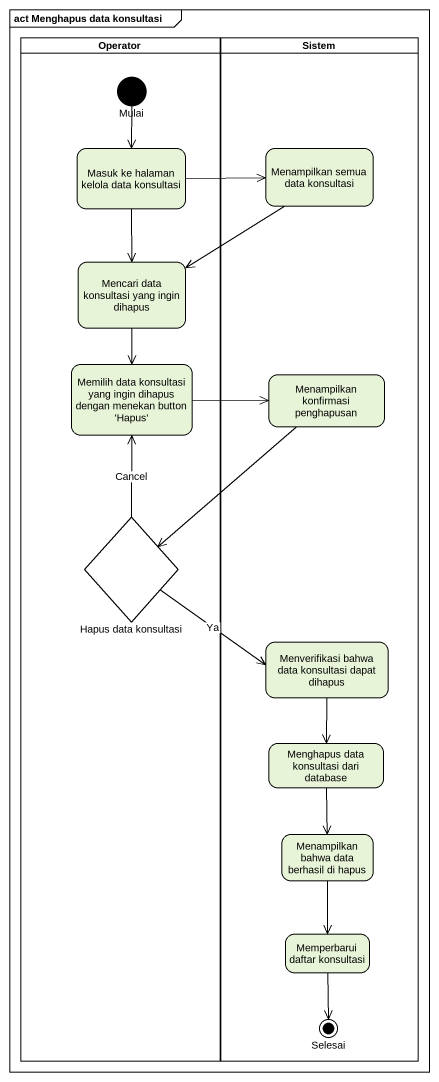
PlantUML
@startuml
mainframe act Menghapus data konsultasi
hide empty description
state Operator <<partition>> {
  state Mulai <<start>>
  state "Masuk ke halaman kelola data konsultasi" as Masuk_ke_halaman_kelola
  state "Mencari data konsultasi yang ingin dihapus" as Mencari_data_konsultasi
  state "Memilih data konsultasi yang ingin dihapus dengan menekan button 'Hapus'" as Memilih_data_konsultasi
  state "Hapus data konsultasi" as Hapus_data_konsultasi <<choice>>
}
state Sistem <<partition>> {
  state "Menampilkan semua data konsultasi" as Menampilkan_semua_data
  state "Menampilkan konfirmasi penghapusan" as Menampilkan_konfirmasi
  state "Menverifikasi bahwa data konsultasi dapat dihapus" as Menverifikasi_bahwa_data
  state "Menghapus data konsultasi dari database" as Menghapus_data_konsultasi
  state "Menampilkan bahwa data berhasil di hapus" as Menampilkan_bahwa_data
  state "Memperbarui daftar konsultasi" as Memperbarui_daftar
  state Selesai <<end>>
}
Mulai --> Masuk_ke_halaman_kelola
Masuk_ke_halaman_kelola -right-> Menampilkan_semua_data
Masuk_ke_halaman_kelola --> Mencari_data_konsultasi
Menampilkan_semua_data --> Mencari_data_konsultasi
Mencari_data_konsultasi --> Memilih_data_konsultasi
Memilih_data_konsultasi -right-> Menampilkan_konfirmasi
Menampilkan_konfirmasi --> Hapus_data_konsultasi
Hapus_data_konsultasi -up-> Memilih_data_konsultasi : Cancel
Hapus_data_konsultasi -right-> Menverifikasi_bahwa_data : Ya
Menverifikasi_bahwa_data --> Menghapus_data_konsultasi
Menghapus_data_konsultasi --> Menampilkan_bahwa_data
Menampilkan_bahwa_data --> Memperbarui_daftar
Memperbarui_daftar --> Selesai
@enduml
